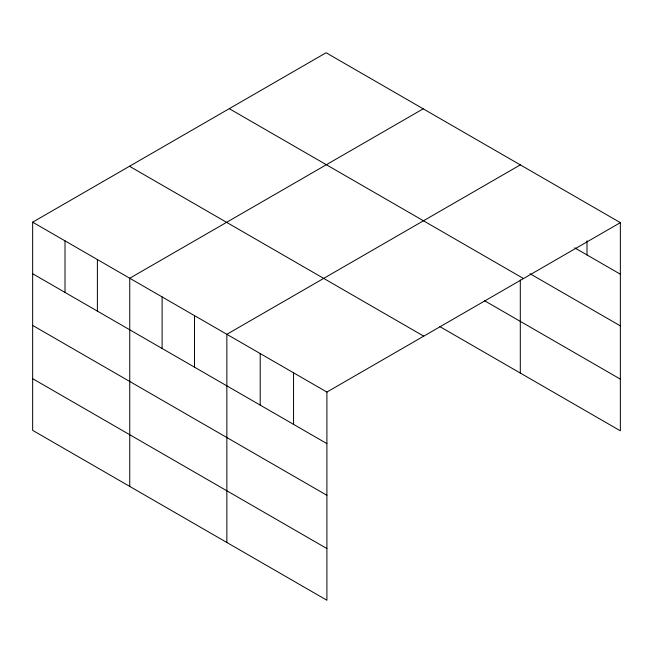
<?xml version="1.0" encoding="UTF-8"?>
<svg xmlns="http://www.w3.org/2000/svg" width="653" height="653" viewBox="0 0 653 653"><rect width="100%" height="100%" fill="white"/><g stroke="black" fill="none" stroke-linecap="round" stroke-linejoin="round"><path stroke-width="0.98" d="M32.65 222.183L326.9 392.061L326.9 600.246L32.65 430.36L32.65 222.183L326.1 52.754L620.35 222.64L620.35 430.817L439.828 326.598M423.201 108.814L129.751 278.243L129.751 486.42M520.302 164.882L226.852 334.303L226.852 542.48M326.9 392.061L620.35 222.64M574.713 247.846L620.35 274.195M529.958 273.697L620.35 325.88M229.26 108.667L523.51 278.545M484.436 300.666L620.35 379.132M129.49 166.27L423.74 336.156M32.65 273.738L326.9 443.616M32.65 325.423L326.9 495.3M32.65 378.675L326.9 548.553M586.998 240.786L586.998 254.939M520.302 279.957L520.302 373.059M293.548 372.806L293.548 424.368M260.204 353.559L260.204 405.113M194.488 315.619L194.488 367.174M162.115 296.927L162.115 348.482M97.387 259.551L97.387 311.114M65.014 240.867L65.014 292.422"/></g></svg>
